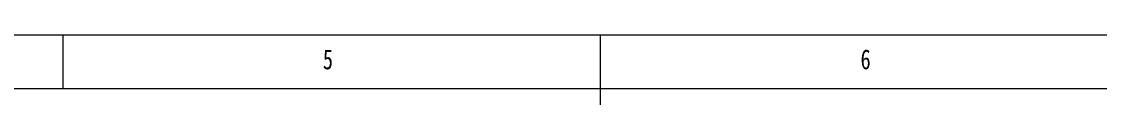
# Model space of a CAD drawing. Header units: millimetres. Extents: x 5 to 415, y 5 to 292.
# Drawn here: x 206.1 to 306.4, y 285.5 to 292 of the extents above; entities that cross this region are included whole.
import ezdxf

# ---------------------------------------------------------------- set-up
doc = ezdxf.new("R2010")
doc.units = ezdxf.units.MM
doc.styles.add('SLDTEXTSTYLE0', font='TXT', dxfattribs={"width": 0.75})

msp = doc.modelspace()

# ---------------------------------------------------------------- linework, layer by layer
at = {"color": 7, "linetype": 'Continuous', "lineweight": 18}
for p, q in [((415, 292), (5, 292)), ((210, 292), (210, 287)), ((260, 285.5), (260, 292)), ((410.25, 287), (10, 287))]:
    msp.add_line(p, q, dxfattribs=at)

# ---------------------------------------------------------------- texts
at = {"color": 7, "linetype": 'Continuous', "lineweight": 0, "char_height": 1.852, "attachment_point": 1, "style": 'SLDTEXTSTYLE0'}
for s, insert in [('5', (234.167, 290.668)), ('6', (284.167, 290.668))]:
    msp.add_mtext(s, dxfattribs=dict(at, insert=insert))

doc.saveas('drawing.dxf')
